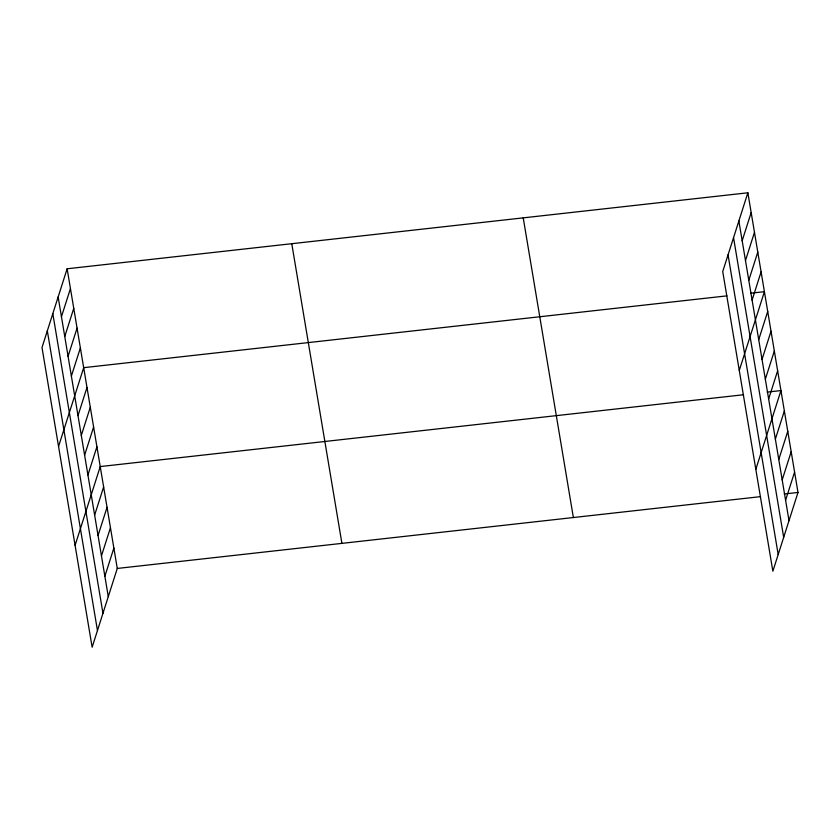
<?xml version="1.0" encoding="UTF-8"?>
<svg xmlns="http://www.w3.org/2000/svg" width="840" height="840" viewBox="0 0 840 840"><rect width="100%" height="100%" fill="white"/><g stroke="black" fill="none" stroke-linecap="round" stroke-linejoin="round"><path stroke-width="1.26" d="M67.137 268.779L42 347.54L92.138 647.21L117.275 568.449L67.137 268.779L747.863 192.791L798 492.461L772.863 571.221L722.726 271.551L747.863 192.791M61.446 316.754L70.445 288.561M64.754 336.525L73.752 308.343M68.072 356.307L77.059 328.115M71.379 376.089L80.377 347.897M58.548 446.439L83.685 367.668L726.968 295.858M77.994 415.643L86.992 387.45M81.302 435.414L90.3 407.232M84.609 455.196L93.608 427.004M87.927 474.978L96.915 446.786M75.096 545.328L100.233 466.568L743.516 394.748M94.636 515.13L103.635 486.938M98.049 535.51L107.048 507.318M101.462 555.891L110.46 527.698M104.874 576.261L113.862 548.079M742.172 240.755L751.17 212.562M745.479 260.536L754.477 232.344M748.787 280.308L757.785 252.126M752.105 300.09L761.093 271.897M739.274 370.44L764.411 291.68L750.677 293.213M758.72 339.644L767.718 311.451M762.027 359.425L771.025 331.233M765.335 379.197L774.333 351.015M768.642 398.979L777.641 370.786M755.822 469.329L780.948 390.569L767.225 392.102M775.362 439.131L784.361 410.949M778.775 459.512L787.773 431.319M782.187 479.892L791.186 451.7M785.589 500.273L794.587 472.08M117.275 568.449L760.557 496.64M784.276 493.994L798 492.461M738.864 220.972L789.001 520.643M733.541 237.668L783.678 537.337M728.049 254.856L778.187 554.526M523.226 217.865L573.363 517.534M291.774 243.705L341.911 543.375M58.139 296.971L108.276 596.642M52.815 313.656L102.953 613.326M47.324 330.855L97.461 630.525"/></g></svg>
